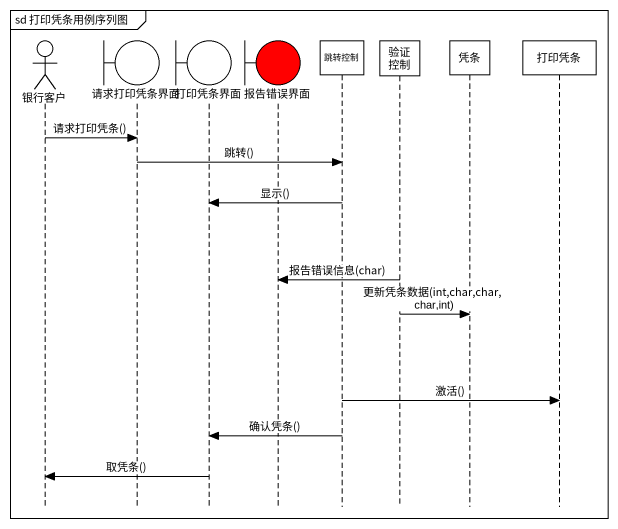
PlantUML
@startuml
mainframe sd 打印凭条用例序列图
hide footbox
actor 银行客户
boundary 请求打印凭条界面
boundary 打印凭条界面
boundary 报告错误界面 #FF0000
participant 跳转控制
participant 验证控制
participant 凭条
participant 打印凭条

银行客户 -> 请求打印凭条界面 : 请求打印凭条()
请求打印凭条界面 -> 跳转控制 : 跳转()
跳转控制 -> 打印凭条界面 : 显示()
验证控制 -> 报告错误界面 : 报告错误信息(char)
验证控制 -> 凭条 : 更新凭条数据(int,char,char,char,int)
跳转控制 -> 打印凭条 : 激活()
跳转控制 -> 打印凭条界面 : 确认凭条()
打印凭条界面 -> 银行客户 : 取凭条()
@enduml
